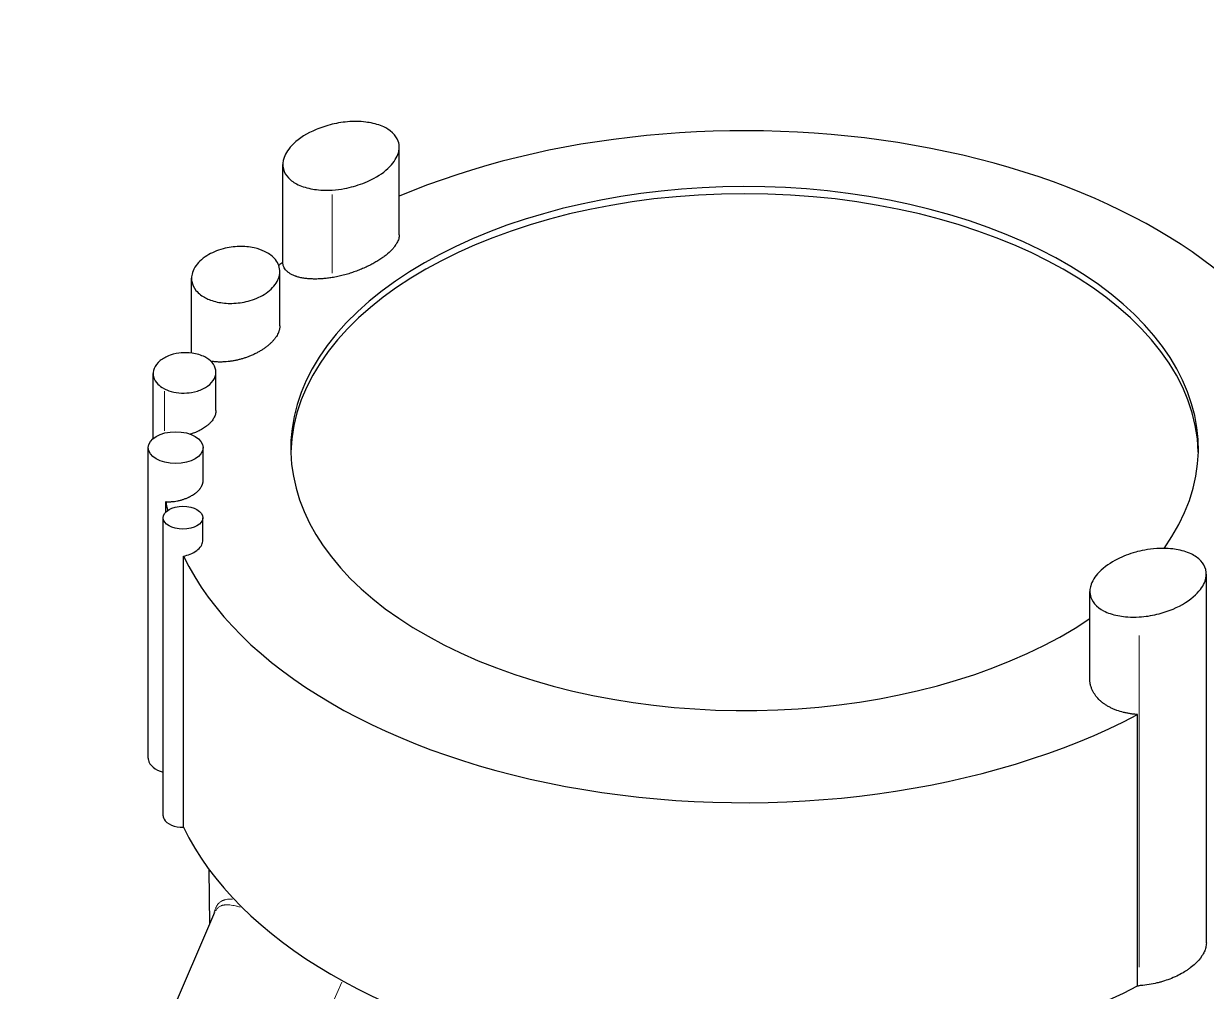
# Model space of a CAD drawing. Header units: millimetres. Extents: x 0 to 89100, y 0 to 63000.
# Drawn here: x 72099 to 72157.7, y 56257.3 to 56305.3 of the extents above; entities that cross this region are included whole.
import ezdxf

# ---------------------------------------------------------------- set-up
doc = ezdxf.new("R2010")
doc.units = ezdxf.units.MM
doc.header["$LTSCALE"] = 150
doc.layers.add('Visible', color=7, linetype='Continuous', lineweight=25)
doc.layers.add('Visible Narrow', color=7, linetype='Continuous', lineweight=18)

msp = doc.modelspace()

# ---------------------------------------------------------------- linework, layer by layer
at = {"layer": 'Visible'}
for p, q in [((72117.637, 56294.797), (72117.637, 56299.142)), ((72111.859, 56293.433), (72111.859, 56298.283)), ((72111.715, 56290.282), (72111.715, 56292.975)), ((72107.336, 56288.935), (72107.336, 56292.64)), ((72108.547, 56286.08), (72108.547, 56287.985)), ((72105.434, 56284.698), (72105.434, 56287.917)), ((72105.186, 56268.85), (72105.186, 56284.246)), ((72107.909, 56282.601), (72107.909, 56284.246)), ((72106.06, 56281.05), (72106.06, 56281.566)), ((72105.932, 56265.986), (72105.932, 56280.77)), ((72107.892, 56279.619), (72107.892, 56280.77)), ((72106.941, 56265.421), (72106.941, 56278.871)), ((72157.657, 56259.693), (72157.657, 56277.974)), ((72151.879, 56272.77), (72151.879, 56277.115)), ((72154.247, 56257.563), (72154.247, 56271.013)), ((72108.236, 56260.606), (72108.207, 56263.326)), ((72105.248, 56253.668), (72108.496, 56261.21))]:
    msp.add_line(p, q, dxfattribs=at)
for centre, major_axis, ratio, start_param, end_param in [((68289.516, 57194.934), (-6187.5, 0), 0.57735, 6.096202, 9.616876), ((68289.516, 57194.934), (6112.5, 0), 0.57735, 4.532673, 6.283185), ((72134.758, 56283.298), (28.854, 0), 0.57735, 0.343197, 2.206036), ((72134.758, 56284.199), (-22.5, 0), 0.57735, 2.750581, 8.718739), ((72134.758, 56283.842), (-22.5, 0), 0.57735, 3.15534, 6.269438), ((72134.758, 56283.298), (-28.854, 0), 0.57735, 5.629108, 5.640497), ((72134.758, 56283.298), (-28.854, 0), 0.57735, 0.104145, 0.130741), ((72134.758, 56283.298), (-28.854, 0), 0.57735, 0.268979, 2.312349), ((72106.548, 56268.85), (-1.362, 0), 0.57735, 0, 0.004445), ((72106.476, 56268.847), (-1.29, 0), 0.57735, 0.001273, 0.121109), ((72106.548, 56268.85), (-1.362, 0), 0.57735, 0.117938, 1.101364), ((72106.912, 56265.986), (-0.98, 0), 0.57735, 0, 0.179622), ((72106.842, 56265.976), (-0.908, 0), 0.57735, 0.175168, 0.296282), ((72106.912, 56265.986), (-0.98, 0), 0.57735, 0.291828, 1.60082), ((72134.758, 56269.848), (-28.854, 0), 0.57735, 0.268979, 2.312349), ((72155.501, 56261.638), (3.942, 2.984), 0.705423, 3.937551, 3.956449)]:
    msp.add_ellipse(centre, major_axis=major_axis, ratio=ratio, start_param=start_param, end_param=end_param, dxfattribs=at)
for centre, major_axis in [((72106.548, 56284.246), (1.362, 0)), ((72106.912, 56280.77), (0.98, 0))]:
    msp.add_ellipse(centre, major_axis=major_axis, ratio=0.57735, dxfattribs=at)
for points, knots in [([(72115.188, 56300.409), (72114.885, 56300.39), (72114.589, 56300.343), (72114.028, 56300.208), (72113.76, 56300.12), (72113.068, 56299.828), (72112.684, 56299.587), (72112.143, 56299.073), (72111.997, 56298.835), (72111.855, 56298.443), (72111.837, 56298.249), (72111.933, 56297.892), (72112.024, 56297.746), (72112.266, 56297.486), (72112.427, 56297.373), (72112.832, 56297.182), (72113.083, 56297.109), (72113.561, 56297.028), (72113.884, 56296.99), (72114.308, 56297.016)], [-1.609031, -1.609031, -1.609031, -1.609031, -1.482703, -1.482703, -1.356113, -1.356113, -1.130422, -1.130422, -0.927719, -0.927719, -0.736307, -0.736307, -0.5717, -0.5717, -0.381786, -0.381786, -0.170571, -0.170571, 0, 0, 0, 0]), ([(72114.308, 56297.016), (72114.755, 56297.043), (72115.127, 56297.13), (72115.689, 56297.285), (72115.993, 56297.402), (72116.6, 56297.708), (72116.923, 56297.925), (72117.391, 56298.411), (72117.529, 56298.641), (72117.639, 56299.009), (72117.667, 56299.215), (72117.53, 56299.587), (72117.437, 56299.727), (72117.151, 56300.002), (72116.982, 56300.093), (72116.663, 56300.243), (72116.414, 56300.315), (72115.938, 56300.397), (72115.614, 56300.435), (72115.188, 56300.409)], [-1.472432, -1.472432, -1.472432, -1.472432, -1.337706, -1.337706, -1.147944, -1.147944, -0.917166, -0.917166, -0.718918, -0.718918, -0.577001, -0.577001, -0.487694, -0.487694, -0.382199, -0.382199, -0.171509, -0.171509, 0, 0, 0, 0]), ([(72117.637, 56294.797), (72117.637, 56294.785), (72117.636, 56294.773), (72117.636, 56294.761), (72117.635, 56294.744), (72117.633, 56294.727), (72117.631, 56294.71), (72117.628, 56294.693), (72117.625, 56294.675), (72117.621, 56294.658), (72117.618, 56294.641), (72117.613, 56294.623), (72117.608, 56294.606), (72117.598, 56294.571), (72117.586, 56294.537), (72117.571, 56294.502), (72117.556, 56294.467), (72117.539, 56294.432), (72117.52, 56294.397), (72117.507, 56294.374), (72117.493, 56294.351), (72117.479, 56294.328), (72117.472, 56294.317), (72117.464, 56294.305), (72117.457, 56294.294), (72117.449, 56294.283), (72117.441, 56294.271), (72117.433, 56294.26), (72117.401, 56294.214), (72117.365, 56294.169), (72117.326, 56294.124), (72117.249, 56294.033), (72117.158, 56293.944), (72117.057, 56293.857), (72117.031, 56293.835), (72117.005, 56293.814), (72116.979, 56293.792), (72116.952, 56293.77), (72116.924, 56293.749), (72116.896, 56293.728), (72116.84, 56293.685), (72116.781, 56293.643), (72116.72, 56293.602), (72116.69, 56293.581), (72116.659, 56293.561), (72116.627, 56293.541), (72116.595, 56293.521), (72116.563, 56293.5), (72116.53, 56293.481), (72116.464, 56293.441), (72116.396, 56293.402), (72116.326, 56293.363), (72116.291, 56293.344), (72116.255, 56293.325), (72116.219, 56293.307), (72116.183, 56293.288), (72116.146, 56293.27), (72116.109, 56293.252), (72116.072, 56293.233), (72116.034, 56293.215), (72115.996, 56293.198), (72115.957, 56293.18), (72115.919, 56293.163), (72115.88, 56293.146), (72115.841, 56293.128), (72115.801, 56293.112), (72115.761, 56293.095), (72115.721, 56293.078), (72115.68, 56293.062), (72115.639, 56293.046), (72115.557, 56293.014), (72115.474, 56292.983), (72115.389, 56292.954), (72115.346, 56292.939), (72115.303, 56292.925), (72115.26, 56292.911), (72115.217, 56292.897), (72115.173, 56292.883), (72115.129, 56292.87), (72115.086, 56292.856), (72115.041, 56292.843), (72114.997, 56292.831), (72114.952, 56292.818), (72114.907, 56292.806), (72114.862, 56292.794), (72114.817, 56292.783), (72114.771, 56292.771), (72114.726, 56292.761), (72114.68, 56292.75), (72114.634, 56292.739), (72114.587, 56292.729), (72114.541, 56292.72), (72114.495, 56292.71), (72114.448, 56292.701), (72114.401, 56292.693), (72114.355, 56292.684), (72114.308, 56292.676)], [4.95763, 4.95763, 4.95763, 4.95763, 5.059271, 5.059271, 5.059271, 5.204241, 5.204241, 5.204241, 5.349183, 5.349183, 5.349183, 5.49397, 5.49397, 5.49397, 5.783235, 5.783235, 5.783235, 6.072585, 6.072585, 6.072585, 6.262252, 6.262252, 6.262252, 6.357088, 6.357088, 6.357088, 6.451913, 6.451913, 6.451913, 6.831273, 6.831273, 6.831273, 7.590238, 7.590238, 7.590238, 7.779967, 7.779967, 7.779967, 7.969659, 7.969659, 7.969659, 8.349209, 8.349209, 8.349209, 8.53888, 8.53888, 8.53888, 8.728551, 8.728551, 8.728551, 9.107874, 9.107874, 9.107874, 9.297609, 9.297609, 9.297609, 9.487406, 9.487406, 9.487406, 9.677147, 9.677147, 9.677147, 9.866846, 9.866846, 9.866846, 10.056647, 10.056647, 10.056647, 10.246431, 10.246431, 10.246431, 10.625835, 10.625835, 10.625835, 10.815523, 10.815523, 10.815523, 11.005237, 11.005237, 11.005237, 11.19496, 11.19496, 11.19496, 11.384738, 11.384738, 11.384738, 11.574856, 11.574856, 11.574856, 11.765076, 11.765076, 11.765076, 11.955175, 11.955175, 11.955175, 12.144993, 12.144993, 12.144993, 12.144993]), ([(72111.713, 56293.035), (72111.706, 56293.14), (72111.68, 56293.246), (72111.588, 56293.45), (72111.521, 56293.549), (72111.303, 56293.779), (72111.139, 56293.888), (72110.817, 56294.043), (72110.644, 56294.106), (72110.204, 56294.201), (72109.954, 56294.222), (72109.427, 56294.211), (72109.157, 56294.172), (72108.599, 56294.023), (72108.326, 56293.904), (72107.838, 56293.597), (72107.636, 56293.402), (72107.351, 56292.944), (72107.328, 56292.735), (72107.338, 56292.58)], [-1.0291835, -1.0291835, -1.0291835, -1.0291835, -0.9910934, -0.9910934, -0.952916, -0.952916, -0.8965015, -0.8965015, -0.8521566, -0.8521566, -0.803104, -0.803104, -0.7474184, -0.7474184, -0.681095, -0.681095, -0.6048226, -0.6048226, -0.5137114, -0.5137114, -0.5137114, -0.5137114]), ([(72114.308, 56292.676), (72114.269, 56292.67), (72114.231, 56292.664), (72114.192, 56292.658), (72114.153, 56292.653), (72114.114, 56292.648), (72114.075, 56292.643), (72114.036, 56292.638), (72113.997, 56292.634), (72113.959, 56292.63), (72113.92, 56292.626), (72113.881, 56292.623), (72113.842, 56292.62), (72113.823, 56292.618), (72113.804, 56292.617), (72113.784, 56292.615), (72113.765, 56292.614), (72113.746, 56292.613), (72113.727, 56292.612), (72113.688, 56292.61), (72113.65, 56292.608), (72113.611, 56292.607), (72113.535, 56292.605), (72113.459, 56292.604), (72113.384, 56292.606), (72113.31, 56292.607), (72113.236, 56292.61), (72113.164, 56292.615), (72113.128, 56292.618), (72113.092, 56292.621), (72113.057, 56292.625), (72113.022, 56292.628), (72112.987, 56292.633), (72112.953, 56292.637), (72112.885, 56292.646), (72112.818, 56292.658), (72112.754, 56292.671), (72112.722, 56292.678), (72112.691, 56292.685), (72112.661, 56292.693), (72112.63, 56292.701), (72112.6, 56292.709), (72112.571, 56292.718), (72112.557, 56292.722), (72112.542, 56292.727), (72112.528, 56292.732), (72112.514, 56292.736), (72112.5, 56292.741), (72112.486, 56292.746), (72112.459, 56292.756), (72112.433, 56292.767), (72112.407, 56292.777), (72112.381, 56292.788), (72112.357, 56292.8), (72112.333, 56292.812), (72112.309, 56292.824), (72112.286, 56292.836), (72112.264, 56292.849), (72112.242, 56292.861), (72112.221, 56292.874), (72112.2, 56292.888), (72112.18, 56292.901), (72112.161, 56292.915), (72112.142, 56292.929), (72112.105, 56292.958), (72112.072, 56292.988), (72112.042, 56293.019), (72112.013, 56293.05), (72111.986, 56293.082), (72111.964, 56293.115), (72111.941, 56293.148), (72111.922, 56293.182), (72111.907, 56293.217), (72111.899, 56293.234), (72111.893, 56293.252), (72111.887, 56293.269), (72111.881, 56293.287), (72111.876, 56293.305), (72111.872, 56293.323), (72111.868, 56293.341), (72111.865, 56293.36), (72111.863, 56293.378), (72111.861, 56293.396), (72111.859, 56293.415), (72111.859, 56293.434)], [0, 0, 0, 0, 0.156927, 0.156927, 0.156927, 0.313885, 0.313885, 0.313885, 0.470785, 0.470785, 0.470785, 0.627764, 0.627764, 0.627764, 0.70624, 0.70624, 0.70624, 0.784685, 0.784685, 0.784685, 0.941791, 0.941791, 0.941791, 1.256554, 1.256554, 1.256554, 1.570799, 1.570799, 1.570799, 1.727749, 1.727749, 1.727749, 1.884656, 1.884656, 1.884656, 2.198411, 2.198411, 2.198411, 2.355306, 2.355306, 2.355306, 2.512177, 2.512177, 2.512177, 2.590637, 2.590637, 2.590637, 2.669098, 2.669098, 2.669098, 2.825969, 2.825969, 2.825969, 2.982987, 2.982987, 2.982987, 3.14007, 3.14007, 3.14007, 3.29699, 3.29699, 3.29699, 3.453876, 3.453876, 3.453876, 3.767724, 3.767724, 3.767724, 4.081562, 4.081562, 4.081562, 4.395498, 4.395498, 4.395498, 4.552406, 4.552406, 4.552406, 4.70939, 4.70939, 4.70939, 4.866307, 4.866307, 4.866307, 5.023344, 5.023344, 5.023344, 5.023344]), ([(72107.338, 56292.58), (72107.34, 56292.55), (72107.344, 56292.52), (72107.375, 56292.335), (72107.443, 56292.183), (72107.694, 56291.873), (72107.873, 56291.753), (72108.179, 56291.594), (72108.367, 56291.518), (72108.838, 56291.415), (72109.088, 56291.393), (72109.615, 56291.403), (72109.883, 56291.441), (72110.439, 56291.587), (72110.712, 56291.705), (72111.2, 56292.006), (72111.402, 56292.199), (72111.664, 56292.606), (72111.727, 56292.82), (72111.713, 56293.035)], [-0.969635, -0.969635, -0.969635, -0.969635, -0.9516039, -0.9516039, -0.8590401, -0.8590401, -0.7468642, -0.7468642, -0.6448206, -0.6448206, -0.5452979, -0.5452979, -0.4337363, -0.4337363, -0.3009485, -0.3009485, -0.1487815, -0.1487815, 0, 0, 0, 0]), ([(72111.715, 56290.282), (72111.715, 56290.266), (72111.714, 56290.249), (72111.713, 56290.233), (72111.712, 56290.216), (72111.71, 56290.198), (72111.708, 56290.181), (72111.706, 56290.164), (72111.703, 56290.146), (72111.699, 56290.129), (72111.696, 56290.111), (72111.691, 56290.094), (72111.687, 56290.076), (72111.682, 56290.059), (72111.677, 56290.041), (72111.671, 56290.024), (72111.665, 56290.006), (72111.659, 56289.988), (72111.652, 56289.971), (72111.645, 56289.953), (72111.637, 56289.935), (72111.629, 56289.918), (72111.613, 56289.882), (72111.595, 56289.847), (72111.574, 56289.812), (72111.554, 56289.776), (72111.531, 56289.741), (72111.506, 56289.706), (72111.494, 56289.688), (72111.481, 56289.671), (72111.468, 56289.653), (72111.455, 56289.636), (72111.441, 56289.618), (72111.426, 56289.601), (72111.398, 56289.566), (72111.367, 56289.531), (72111.334, 56289.497), (72111.302, 56289.463), (72111.267, 56289.429), (72111.23, 56289.395), (72111.194, 56289.361), (72111.155, 56289.328), (72111.115, 56289.295), (72111.075, 56289.262), (72111.033, 56289.23), (72110.989, 56289.198), (72110.967, 56289.182), (72110.945, 56289.167), (72110.922, 56289.151), (72110.899, 56289.136), (72110.876, 56289.12), (72110.853, 56289.105), (72110.806, 56289.074), (72110.757, 56289.044), (72110.706, 56289.015), (72110.681, 56289.001), (72110.655, 56288.986), (72110.629, 56288.972), (72110.603, 56288.958), (72110.577, 56288.944), (72110.55, 56288.93), (72110.497, 56288.903), (72110.442, 56288.876), (72110.385, 56288.85), (72110.357, 56288.838), (72110.329, 56288.825), (72110.3, 56288.813), (72110.271, 56288.8), (72110.242, 56288.788), (72110.213, 56288.777), (72110.187, 56288.766), (72110.162, 56288.756), (72110.136, 56288.747), (72110.11, 56288.737), (72110.084, 56288.727), (72110.058, 56288.718), (72110.031, 56288.709), (72110.005, 56288.7), (72109.978, 56288.691), (72109.951, 56288.682), (72109.925, 56288.673), (72109.898, 56288.665), (72109.871, 56288.657), (72109.843, 56288.649), (72109.816, 56288.641), (72109.789, 56288.633), (72109.761, 56288.626), (72109.734, 56288.618), (72109.706, 56288.611), (72109.678, 56288.604), (72109.651, 56288.598), (72109.623, 56288.591), (72109.595, 56288.585), (72109.567, 56288.578), (72109.539, 56288.572), (72109.511, 56288.567), (72109.483, 56288.561), (72109.455, 56288.556), (72109.426, 56288.55), (72109.398, 56288.546), (72109.342, 56288.536), (72109.285, 56288.527), (72109.229, 56288.52), (72109.116, 56288.505), (72109.003, 56288.496), (72108.893, 56288.491), (72108.82, 56288.489), (72108.749, 56288.488), (72108.679, 56288.49), (72108.644, 56288.491), (72108.609, 56288.493), (72108.575, 56288.495), (72108.558, 56288.497), (72108.541, 56288.498), (72108.524, 56288.499), (72108.507, 56288.501), (72108.49, 56288.502), (72108.474, 56288.504), (72108.44, 56288.508), (72108.408, 56288.512), (72108.375, 56288.517), (72108.346, 56288.521), (72108.317, 56288.526), (72108.289, 56288.531)], [0.138491, 0.138491, 0.138491, 0.138491, 0.265046, 0.265046, 0.265046, 0.397787, 0.397787, 0.397787, 0.530564, 0.530564, 0.530564, 0.663285, 0.663285, 0.663285, 0.795855, 0.795855, 0.795855, 0.928216, 0.928216, 0.928216, 1.060601, 1.060601, 1.060601, 1.325351, 1.325351, 1.325351, 1.590116, 1.590116, 1.590116, 1.722484, 1.722484, 1.722484, 1.854824, 1.854824, 1.854824, 2.119618, 2.119618, 2.119618, 2.384342, 2.384342, 2.384342, 2.649097, 2.649097, 2.649097, 2.913887, 2.913887, 2.913887, 3.046269, 3.046269, 3.046269, 3.178612, 3.178612, 3.178612, 3.443443, 3.443443, 3.443443, 3.575791, 3.575791, 3.575791, 3.708315, 3.708315, 3.708315, 3.973664, 3.973664, 3.973664, 4.106266, 4.106266, 4.106266, 4.238696, 4.238696, 4.238696, 4.353293, 4.353293, 4.353293, 4.467941, 4.467941, 4.467941, 4.582558, 4.582558, 4.582558, 4.697149, 4.697149, 4.697149, 4.811808, 4.811808, 4.811808, 4.926446, 4.926446, 4.926446, 5.041026, 5.041026, 5.041026, 5.155661, 5.155661, 5.155661, 5.270272, 5.270272, 5.270272, 5.384864, 5.384864, 5.384864, 5.614093, 5.614093, 5.614093, 6.072494, 6.072494, 6.072494, 6.372663, 6.372663, 6.372663, 6.522733, 6.522733, 6.522733, 6.597775, 6.597775, 6.597775, 6.672831, 6.672831, 6.672831, 6.822903, 6.822903, 6.822903, 6.958988, 6.958988, 6.958988, 6.958988]), ([(72107.993, 56288.739), (72107.904, 56288.785), (72107.805, 56288.825), (72107.593, 56288.89), (72107.481, 56288.915), (72107.162, 56288.959), (72106.976, 56288.957), (72106.691, 56288.93), (72106.49, 56288.902), (72106.079, 56288.755), (72105.916, 56288.664), (72105.643, 56288.444), (72105.541, 56288.312), (72105.43, 56288.037), (72105.419, 56287.894), (72105.488, 56287.62), (72105.564, 56287.499), (72105.747, 56287.313), (72105.824, 56287.247), (72105.988, 56287.162)], [-2.02087, -2.02087, -2.02087, -2.02087, -1.877254, -1.877254, -1.733386, -1.733386, -1.484034, -1.484034, -1.280209, -1.280209, -1.106342, -1.106342, -0.913487, -0.913487, -0.72369, -0.72369, -0.538223, -0.538223, -0.390034, -0.390034, -0.390034, -0.390034]), ([(72105.988, 56287.162), (72106.049, 56287.131), (72106.078, 56287.119), (72106.25, 56287.047), (72106.408, 56287.003), (72106.745, 56286.949), (72106.922, 56286.941), (72107.227, 56286.963), (72107.419, 56286.985), (72107.824, 56287.111), (72107.992, 56287.194), (72108.284, 56287.402), (72108.399, 56287.53), (72108.538, 56287.804), (72108.562, 56287.949), (72108.517, 56288.222), (72108.454, 56288.349), (72108.262, 56288.569), (72108.142, 56288.662), (72107.993, 56288.739)], [-0.8880941, -0.8880941, -0.8880941, -0.8880941, -0.8540851, -0.8540851, -0.7043262, -0.7043262, -0.5505729, -0.5505729, -0.4535132, -0.4535132, -0.367199, -0.367199, -0.26893, -0.26893, -0.1703214, -0.1703214, -0.0796423, -0.0796423, 0, 0, 0, 0]), ([(72108.547, 56286.08), (72108.547, 56286.076), (72108.547, 56286.071), (72108.547, 56286.066), (72108.546, 56286.038), (72108.544, 56286.009), (72108.539, 56285.979), (72108.534, 56285.95), (72108.527, 56285.921), (72108.518, 56285.891), (72108.51, 56285.861), (72108.499, 56285.832), (72108.486, 56285.802), (72108.473, 56285.772), (72108.458, 56285.743), (72108.442, 56285.713), (72108.425, 56285.683), (72108.406, 56285.654), (72108.385, 56285.624), (72108.365, 56285.595), (72108.342, 56285.566), (72108.318, 56285.537), (72108.306, 56285.522), (72108.293, 56285.508), (72108.28, 56285.494), (72108.267, 56285.479), (72108.253, 56285.465), (72108.239, 56285.451), (72108.227, 56285.439), (72108.214, 56285.426), (72108.201, 56285.414), (72108.188, 56285.402), (72108.175, 56285.39), (72108.161, 56285.378), (72108.147, 56285.365), (72108.133, 56285.354), (72108.119, 56285.342), (72108.105, 56285.33), (72108.09, 56285.318), (72108.075, 56285.306), (72108.045, 56285.283), (72108.014, 56285.26), (72107.981, 56285.238), (72107.949, 56285.216), (72107.915, 56285.194), (72107.88, 56285.173), (72107.845, 56285.152), (72107.809, 56285.131), (72107.772, 56285.111), (72107.735, 56285.091), (72107.697, 56285.072), (72107.658, 56285.054), (72107.638, 56285.045), (72107.619, 56285.036), (72107.599, 56285.027), (72107.579, 56285.019), (72107.559, 56285.01), (72107.538, 56285.002), (72107.497, 56284.986), (72107.456, 56284.97), (72107.414, 56284.955), (72107.385, 56284.945), (72107.356, 56284.936), (72107.326, 56284.927), (72107.309, 56284.921), (72107.292, 56284.916), (72107.274, 56284.911)], [1.958034, 1.958034, 1.958034, 1.958034, 1.991665, 1.991665, 1.991665, 2.198186, 2.198186, 2.198186, 2.404781, 2.404781, 2.404781, 2.611317, 2.611317, 2.611317, 2.817858, 2.817858, 2.817858, 3.024459, 3.024459, 3.024459, 3.230997, 3.230997, 3.230997, 3.334311, 3.334311, 3.334311, 3.437561, 3.437561, 3.437561, 3.528103, 3.528103, 3.528103, 3.61866, 3.61866, 3.61866, 3.709175, 3.709175, 3.709175, 3.799723, 3.799723, 3.799723, 3.980806, 3.980806, 3.980806, 4.162261, 4.162261, 4.162261, 4.343879, 4.343879, 4.343879, 4.525087, 4.525087, 4.525087, 4.615645, 4.615645, 4.615645, 4.70619, 4.70619, 4.70619, 4.887279, 4.887279, 4.887279, 5.01146, 5.01146, 5.01146, 5.084054, 5.084054, 5.084054, 5.084054]), ([(72106.06, 56281.566), (72106.083, 56281.564), (72106.106, 56281.563), (72106.13, 56281.563), (72106.153, 56281.562), (72106.177, 56281.561), (72106.2, 56281.561), (72106.224, 56281.561), (72106.248, 56281.562), (72106.272, 56281.563), (72106.296, 56281.564), (72106.32, 56281.565), (72106.344, 56281.566), (72106.368, 56281.568), (72106.392, 56281.57), (72106.416, 56281.573), (72106.441, 56281.575), (72106.465, 56281.578), (72106.49, 56281.581), (72106.538, 56281.587), (72106.587, 56281.595), (72106.636, 56281.605), (72106.66, 56281.61), (72106.684, 56281.615), (72106.709, 56281.62), (72106.733, 56281.626), (72106.757, 56281.631), (72106.781, 56281.638), (72106.829, 56281.65), (72106.877, 56281.664), (72106.924, 56281.679), (72106.971, 56281.694), (72107.017, 56281.711), (72107.062, 56281.729), (72107.085, 56281.738), (72107.107, 56281.747), (72107.13, 56281.757), (72107.152, 56281.767), (72107.174, 56281.777), (72107.196, 56281.787), (72107.213, 56281.795), (72107.229, 56281.803), (72107.246, 56281.811), (72107.262, 56281.82), (72107.279, 56281.828), (72107.295, 56281.837), (72107.327, 56281.854), (72107.358, 56281.872), (72107.388, 56281.891), (72107.418, 56281.91), (72107.448, 56281.929), (72107.476, 56281.949), (72107.49, 56281.958), (72107.503, 56281.968), (72107.517, 56281.978), (72107.53, 56281.989), (72107.543, 56281.999), (72107.556, 56282.009), (72107.569, 56282.02), (72107.582, 56282.03), (72107.594, 56282.041), (72107.607, 56282.051), (72107.619, 56282.062), (72107.63, 56282.073), (72107.642, 56282.084), (72107.654, 56282.095), (72107.665, 56282.106), (72107.676, 56282.117), (72107.686, 56282.128), (72107.697, 56282.139), (72107.707, 56282.15), (72107.717, 56282.162), (72107.727, 56282.173), (72107.737, 56282.184), (72107.746, 56282.196), (72107.755, 56282.207), (72107.773, 56282.23), (72107.789, 56282.253), (72107.804, 56282.276), (72107.811, 56282.288), (72107.818, 56282.3), (72107.825, 56282.311), (72107.832, 56282.323), (72107.838, 56282.335), (72107.844, 56282.346), (72107.85, 56282.358), (72107.856, 56282.37), (72107.861, 56282.382), (72107.866, 56282.394), (72107.871, 56282.405), (72107.875, 56282.417), (72107.879, 56282.429), (72107.883, 56282.441), (72107.887, 56282.453), (72107.89, 56282.465), (72107.893, 56282.476), (72107.896, 56282.488), (72107.899, 56282.5), (72107.901, 56282.511), (72107.903, 56282.523), (72107.905, 56282.535), (72107.906, 56282.546), (72107.907, 56282.558), (72107.908, 56282.569), (72107.909, 56282.581), (72107.909, 56282.592), (72107.909, 56282.595), (72107.909, 56282.598), (72107.909, 56282.601)], [0, 0, 0, 0, 0.099863, 0.099863, 0.099863, 0.199442, 0.199442, 0.199442, 0.298855, 0.298855, 0.298855, 0.398345, 0.398345, 0.398345, 0.497777, 0.497777, 0.497777, 0.59716, 0.59716, 0.59716, 0.795915, 0.795915, 0.795915, 0.895281, 0.895281, 0.895281, 0.994648, 0.994648, 0.994648, 1.193412, 1.193412, 1.193412, 1.392244, 1.392244, 1.392244, 1.491995, 1.491995, 1.491995, 1.59209, 1.59209, 1.59209, 1.670025, 1.670025, 1.670025, 1.748007, 1.748007, 1.748007, 1.90383, 1.90383, 1.90383, 2.059007, 2.059007, 2.059007, 2.13629, 2.13629, 2.13629, 2.213794, 2.213794, 2.213794, 2.291525, 2.291525, 2.291525, 2.369412, 2.369412, 2.369412, 2.447383, 2.447383, 2.447383, 2.52536, 2.52536, 2.52536, 2.603271, 2.603271, 2.603271, 2.681042, 2.681042, 2.681042, 2.835916, 2.835916, 2.835916, 2.913328, 2.913328, 2.913328, 2.990989, 2.990989, 2.990989, 3.068828, 3.068828, 3.068828, 3.146772, 3.146772, 3.146772, 3.224744, 3.224744, 3.224744, 3.302665, 3.302665, 3.302665, 3.38046, 3.38046, 3.38046, 3.458057, 3.458057, 3.458057, 3.535395, 3.535395, 3.535395, 3.556046, 3.556046, 3.556046, 3.556046]), ([(72106.941, 56278.871), (72107.05, 56278.89), (72107.162, 56278.921), (72107.39, 56279.01), (72107.502, 56279.073), (72107.679, 56279.205), (72107.756, 56279.283), (72107.861, 56279.445), (72107.889, 56279.53), (72107.892, 56279.61), (72107.892, 56279.615), (72107.892, 56279.619)], [0.0069047, 0.0069047, 0.0069047, 0.0069047, 0.0502588, 0.0502588, 0.1005176, 0.1005176, 0.1498892, 0.1498892, 0.1992609, 0.1992609, 0.2021741, 0.2021741, 0.2021741, 0.2021741]), ([(72155.208, 56279.241), (72154.761, 56279.213), (72154.388, 56279.127), (72153.827, 56278.972), (72153.523, 56278.855), (72152.916, 56278.548), (72152.593, 56278.332), (72152.124, 56277.846), (72151.987, 56277.615), (72151.877, 56277.247), (72151.849, 56277.042), (72151.985, 56276.67), (72152.078, 56276.529), (72152.365, 56276.254), (72152.534, 56276.164), (72152.852, 56276.014), (72153.102, 56275.942), (72153.577, 56275.86), (72153.902, 56275.822), (72154.328, 56275.848)], [-1.472432, -1.472432, -1.472432, -1.472432, -1.337706, -1.337706, -1.147944, -1.147944, -0.917166, -0.917166, -0.718918, -0.718918, -0.577001, -0.577001, -0.487694, -0.487694, -0.382199, -0.382199, -0.171509, -0.171509, 0, 0, 0, 0]), ([(72154.328, 56275.848), (72154.63, 56275.866), (72154.926, 56275.914), (72155.488, 56276.049), (72155.755, 56276.137), (72156.447, 56276.428), (72156.832, 56276.67), (72157.373, 56277.184), (72157.519, 56277.422), (72157.661, 56277.813), (72157.679, 56278.008), (72157.583, 56278.365), (72157.491, 56278.51), (72157.25, 56278.771), (72157.089, 56278.884), (72156.684, 56279.075), (72156.432, 56279.147), (72155.955, 56279.229), (72155.632, 56279.267), (72155.208, 56279.241)], [-1.607888, -1.607888, -1.607888, -1.607888, -1.481749, -1.481749, -1.355353, -1.355353, -1.129969, -1.129969, -0.927504, -0.927504, -0.736338, -0.736338, -0.57178, -0.57178, -0.381818, -0.381818, -0.170612, -0.170612, 0, 0, 0, 0]), ([(72154.247, 56271.013), (72154.218, 56271.015), (72154.189, 56271.017), (72154.16, 56271.019), (72154.13, 56271.021), (72154.101, 56271.024), (72154.072, 56271.027), (72154.043, 56271.03), (72154.014, 56271.033), (72153.985, 56271.037), (72153.956, 56271.041), (72153.927, 56271.045), (72153.898, 56271.049), (72153.869, 56271.053), (72153.84, 56271.058), (72153.811, 56271.063), (72153.782, 56271.068), (72153.753, 56271.073), (72153.724, 56271.079), (72153.667, 56271.09), (72153.609, 56271.103), (72153.553, 56271.118), (72153.439, 56271.146), (72153.327, 56271.18), (72153.219, 56271.219), (72153.165, 56271.239), (72153.111, 56271.259), (72153.059, 56271.282), (72153.006, 56271.304), (72152.955, 56271.328), (72152.905, 56271.353), (72152.854, 56271.377), (72152.805, 56271.404), (72152.758, 56271.431), (72152.734, 56271.445), (72152.711, 56271.459), (72152.688, 56271.473), (72152.665, 56271.488), (72152.642, 56271.503), (72152.62, 56271.518), (72152.598, 56271.533), (72152.576, 56271.548), (72152.555, 56271.564), (72152.545, 56271.571), (72152.534, 56271.579), (72152.524, 56271.587), (72152.513, 56271.595), (72152.503, 56271.603), (72152.493, 56271.611), (72152.483, 56271.62), (72152.473, 56271.628), (72152.463, 56271.636), (72152.453, 56271.644), (72152.443, 56271.653), (72152.434, 56271.661), (72152.414, 56271.678), (72152.396, 56271.695), (72152.377, 56271.712), (72152.304, 56271.781), (72152.239, 56271.853), (72152.182, 56271.928), (72152.154, 56271.965), (72152.127, 56272.003), (72152.103, 56272.042), (72152.09, 56272.061), (72152.079, 56272.08), (72152.067, 56272.1), (72152.056, 56272.119), (72152.045, 56272.139), (72152.035, 56272.158), (72152.022, 56272.183), (72152.011, 56272.207), (72151.999, 56272.231), (72151.988, 56272.255), (72151.978, 56272.28), (72151.968, 56272.304), (72151.949, 56272.354), (72151.933, 56272.403), (72151.92, 56272.452), (72151.914, 56272.477), (72151.908, 56272.502), (72151.903, 56272.526), (72151.898, 56272.551), (72151.894, 56272.576), (72151.891, 56272.601), (72151.887, 56272.625), (72151.884, 56272.65), (72151.883, 56272.675), (72151.881, 56272.699), (72151.88, 56272.724), (72151.879, 56272.748), (72151.879, 56272.756), (72151.879, 56272.763), (72151.879, 56272.77)], [0, 0, 0, 0, 0.11744, 0.11744, 0.11744, 0.234854, 0.234854, 0.234854, 0.352251, 0.352251, 0.352251, 0.4697, 0.4697, 0.4697, 0.58713, 0.58713, 0.58713, 0.704521, 0.704521, 0.704521, 0.93941, 0.93941, 0.93941, 1.409093, 1.409093, 1.409093, 1.64394, 1.64394, 1.64394, 1.878781, 1.878781, 1.878781, 2.113554, 2.113554, 2.113554, 2.230995, 2.230995, 2.230995, 2.348435, 2.348435, 2.348435, 2.465824, 2.465824, 2.465824, 2.524531, 2.524531, 2.524531, 2.583227, 2.583227, 2.583227, 2.641913, 2.641913, 2.641913, 2.700604, 2.700604, 2.700604, 2.817988, 2.817988, 2.817988, 3.287516, 3.287516, 3.287516, 3.522386, 3.522386, 3.522386, 3.639775, 3.639775, 3.639775, 3.757205, 3.757205, 3.757205, 3.901828, 3.901828, 3.901828, 4.046443, 4.046443, 4.046443, 4.33575, 4.33575, 4.33575, 4.48038, 4.48038, 4.48038, 4.625059, 4.625059, 4.625059, 4.769663, 4.769663, 4.769663, 4.914383, 4.914383, 4.914383, 4.95763, 4.95763, 4.95763, 4.95763]), ([(72157.657, 56259.693), (72157.657, 56259.609), (72157.645, 56259.53), (72157.627, 56259.458), (72157.609, 56259.385), (72157.583, 56259.313), (72157.552, 56259.246), (72157.537, 56259.213), (72157.52, 56259.178), (72157.5, 56259.142), (72157.477, 56259.102), (72157.456, 56259.067), (72157.438, 56259.04), (72157.337, 56258.886), (72157.218, 56258.756), (72157.107, 56258.651), (72157.031, 56258.579), (72156.949, 56258.511), (72156.861, 56258.445), (72156.815, 56258.41), (72156.769, 56258.378), (72156.725, 56258.348), (72156.687, 56258.322), (72156.638, 56258.29), (72156.58, 56258.255), (72156.482, 56258.194), (72156.377, 56258.137), (72156.268, 56258.082), (72156.168, 56258.032), (72156.054, 56257.98), (72155.925, 56257.929), (72155.813, 56257.884), (72155.697, 56257.842), (72155.577, 56257.804), (72155.512, 56257.783), (72155.451, 56257.765), (72155.394, 56257.749), (72155.345, 56257.736), (72155.281, 56257.719), (72155.207, 56257.701), (72155.082, 56257.671), (72154.953, 56257.644), (72154.819, 56257.623), (72154.671, 56257.598), (72154.536, 56257.583), (72154.418, 56257.574), (72154.388, 56257.571), (72154.358, 56257.569), (72154.328, 56257.567)], [17.154746, 17.154746, 17.154746, 17.154746, 17.712225, 17.712225, 17.712225, 18.212756, 18.212756, 18.212756, 18.463102, 18.463102, 18.463102, 18.713412, 18.713412, 18.713412, 19.714276, 19.714276, 19.714276, 20.291946, 20.291946, 20.291946, 20.580803, 20.580803, 20.580803, 20.869647, 20.869647, 20.869647, 21.447327, 21.447327, 21.447327, 22.025013, 22.025013, 22.025013, 22.572438, 22.572438, 22.572438, 22.846173, 22.846173, 22.846173, 23.119908, 23.119908, 23.119908, 23.667317, 23.667317, 23.667317, 24.214715, 24.214715, 24.214715, 24.335586, 24.335586, 24.335586, 24.335586])]:
    msp.add_open_spline(points, degree=3, knots=knots, dxfattribs=at)
at = {"layer": 'Visible Narrow'}
for p, q in [((72114.308, 56292.893), (72114.308, 56296.799)), ((72107.338, 56289.117), (72107.338, 56292.398)), ((72105.988, 56285.073), (72105.988, 56287.052)), ((72154.328, 56258.481), (72154.328, 56274.934)), ((72114.292, 56256.62), (72114.789, 56257.745))]:
    msp.add_line(p, q, dxfattribs=at)
for centre, major_axis, ratio, start_param, end_param in [((72106.63, 56261.309), (1.442, -7.548), 0.008823, 3.197567, 3.296755), ((72107, 56258.051), (1.057, -7.836), 0.020328, 3.017091, 3.113691)]:
    msp.add_ellipse(centre, major_axis=major_axis, ratio=ratio, start_param=start_param, end_param=end_param, dxfattribs=at)
for points, knots in [([(72109.362, 56261.858), (72109.345, 56261.859), (72109.329, 56261.859), (72109.267, 56261.86), (72109.223, 56261.859), (72109.139, 56261.852), (72109.099, 56261.847), (72109.041, 56261.836), (72109.022, 56261.832), (72108.985, 56261.823), (72108.967, 56261.818), (72108.932, 56261.806), (72108.915, 56261.8), (72108.881, 56261.786), (72108.865, 56261.779), (72108.849, 56261.771), (72108.825, 56261.759), (72108.802, 56261.745), (72108.757, 56261.715), (72108.736, 56261.699), (72108.695, 56261.662), (72108.675, 56261.642), (72108.638, 56261.599), (72108.62, 56261.575), (72108.586, 56261.524), (72108.57, 56261.496), (72108.547, 56261.451), (72108.54, 56261.435), (72108.526, 56261.403), (72108.519, 56261.386), (72108.505, 56261.351), (72108.499, 56261.333), (72108.486, 56261.295), (72108.48, 56261.276), (72108.468, 56261.235), (72108.462, 56261.214), (72108.453, 56261.18), (72108.45, 56261.166), (72108.447, 56261.153)], [17.471112, 17.471112, 17.471112, 17.471112, 17.749962, 17.749962, 18.518861, 18.518861, 19.287803, 19.287803, 19.672261, 19.672261, 20.056722, 20.056722, 20.44118, 20.44118, 20.825634, 20.825634, 20.825634, 21.403176, 21.403176, 21.980686, 21.980686, 22.558101, 22.558101, 23.135446, 23.135446, 23.711894, 23.711894, 24.000067, 24.000067, 24.288208, 24.288208, 24.576222, 24.576222, 24.864197, 24.864197, 25.152115, 25.152115, 25.32296, 25.32296, 25.32296, 25.32296]), ([(72109.75, 56261.464), (72109.726, 56261.47), (72109.703, 56261.477), (72109.626, 56261.497), (72109.574, 56261.51), (72109.473, 56261.532), (72109.425, 56261.541), (72109.331, 56261.557), (72109.286, 56261.563), (72109.2, 56261.572), (72109.158, 56261.574), (72109.078, 56261.576), (72109.04, 56261.575), (72108.985, 56261.57), (72108.967, 56261.568), (72108.932, 56261.563), (72108.915, 56261.56), (72108.881, 56261.553), (72108.865, 56261.549), (72108.833, 56261.539), (72108.818, 56261.534), (72108.803, 56261.528), (72108.78, 56261.519), (72108.758, 56261.509), (72108.716, 56261.485), (72108.696, 56261.472), (72108.658, 56261.442), (72108.639, 56261.425), (72108.604, 56261.389), (72108.587, 56261.368), (72108.557, 56261.326), (72108.543, 56261.303), (72108.53, 56261.279)], [15.108621, 15.108621, 15.108621, 15.108621, 15.443333, 15.443333, 16.212117, 16.212117, 16.980999, 16.980999, 17.749962, 17.749962, 18.518861, 18.518861, 19.287803, 19.287803, 19.672261, 19.672261, 20.056722, 20.056722, 20.44118, 20.44118, 20.825634, 20.825634, 20.825634, 21.403176, 21.403176, 21.980686, 21.980686, 22.558101, 22.558101, 23.135446, 23.135446, 23.669534, 23.669534, 23.669534, 23.669534])]:
    msp.add_open_spline(points, degree=3, knots=knots, dxfattribs=at)

doc.saveas('drawing.dxf')
